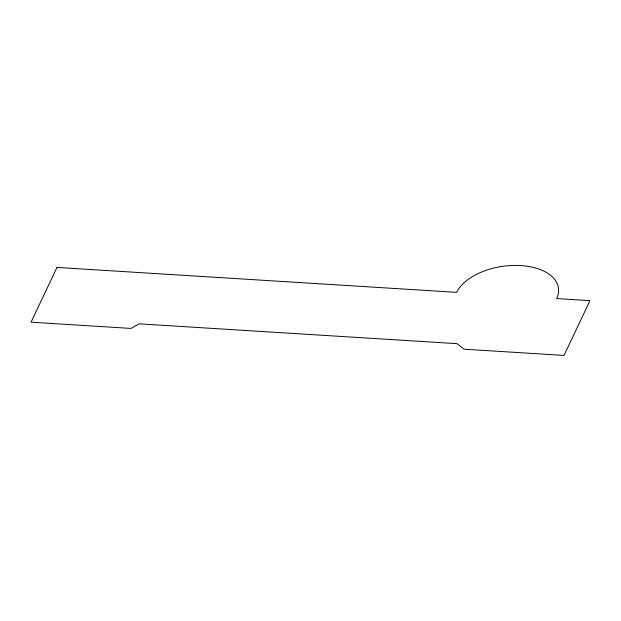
<?xml version="1.0" encoding="UTF-8"?>
<svg xmlns="http://www.w3.org/2000/svg" width="621" height="621" viewBox="0 0 621 621"><rect width="100%" height="100%" fill="white"/><g stroke="black" fill="none" stroke-linecap="round" stroke-linejoin="round"><path stroke-width="0.93" d="M56.977 267.426L31.05 322.19L130.984 328.424L139.135 323.844L457.048 343.669L464.097 349.196L564.023 355.429L589.95 300.657L556.641 298.585A52.304 29.397 -8.3 0 0 520.825 265.571A52.304 29.397 -8.3 0 0 456.707 292.351L56.977 267.426"/></g></svg>
